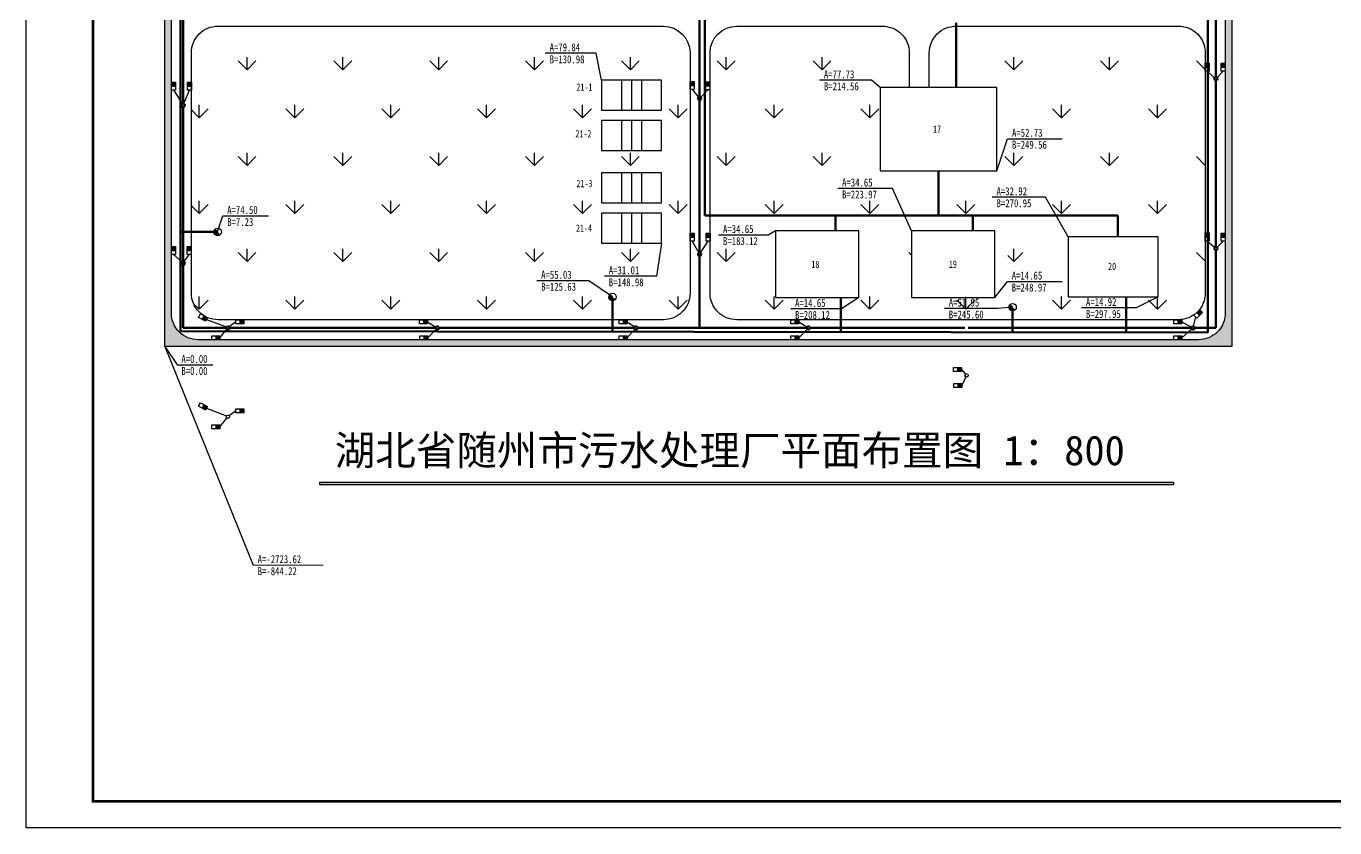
# Model space of a CAD drawing. Header units: millimetres. Extents: x 210832 to 1443773, y 126806 to 1026245.
# Drawn here: x 210831.8 to 211322.3, y 126805.7 to 127106.3 of the extents above; entities that cross this region are included whole.
import ezdxf
from ezdxf.enums import TextEntityAlignment as Align
from ezdxf.lldxf.tags import DXFTag

# ---------------------------------------------------------------- set-up
doc = ezdxf.new("R2010")
doc.units = ezdxf.units.MM
doc.header["$LTSCALE"] = 500
for name, color, linetype, lineweight in [('厂区污水管', 141, 'CW_LINE', 60), ('厂区给水管', 60, 'G_LINE', 60), ('构筑物', 7, 'Continuous', 30), ('雨水管', 20, 'Y_LINE', 60)]:
    doc.layers.add(name, color=color, linetype=linetype, lineweight=lineweight)
for name, color, linetype in [('标注', 3, 'Continuous'), ('消火栓', 7, 'Continuous'), ('草地', 7, 'Continuous'), ('道路', 200, 'Continuous')]:
    doc.layers.add(name, color=color, linetype=linetype)
doc.styles.add('Dim_ZB', font='txt', dxfattribs={"width": 0.8})
doc.styles.get("Standard").update_dxf_attribs({"font": 'arial.ttf'})
tags = doc.linetypes.add('CW_LINE', pattern='A,12.7,-5.08,["CW",Standard,S=2.54,R=0,X=-2.54,Y=-1.27],-6.35', length=24.13).pattern_tags.tags
tags[6] = DXFTag(74, 10)
tags = doc.linetypes.add('G_LINE', pattern='A,12.7,-5.08,["G",Standard,S=2.54,R=0,X=-2.54,Y=-1.27],-6.35', length=24.13).pattern_tags.tags
tags[6] = DXFTag(74, 10)
tags = doc.linetypes.add('Y_LINE', pattern='A,12.7,-5.08,["Y",Standard,S=2.54,R=0,X=-2.54,Y=-1.27],-6.35', length=24.13).pattern_tags.tags
tags[6] = DXFTag(74, 10)
doc.dimstyles.new('ISO-25', dxfattribs={"dimtxt": 2.5, "dimasz": 2.5, "dimexe": 1.25, "dimexo": 0.625, "dimtad": 1, "dimtxsty": 'Standard', "dimcen": 2.5, "dimadec": 0, "dimazin": 0, "dimtfac": 1, "dimtmove": 0, "dimatfit": 3, "dimfxl": 1, "dimarcsym": 0})
pattern_1 = [(90, (210555.364, 126694.783), (-17.9605, 17.9605), [4.7625, -31.1585]), (45, (210555.364, 126694.783), (-17.9605, 17.9605), [4.7625, -20.6375]), (135, (210555.364, 126694.783), (-17.9605, -17.9605), [4.7625, -20.6375])]

# ---------------------------------------------------------------- blocks, each defined once
blk = doc.blocks.new('*U4')
at = {"ltscale": 0.002}
blk.add_line((0, 0), (13.45, 0), dxfattribs=at)
at = {"ltscale": 0.002, "style": 'Dim_ZB', "width": 0.8}
blk.add_text(' A=0.00 ', height=3, dxfattribs=at).set_placement((0, 0.75))
blk.add_text(' B=0.00 ', height=3, dxfattribs=at).set_placement((0, -0.75), align=Align.TOP_LEFT)
blk = doc.blocks.new('*U24')
at = {"ltscale": 0.002}
blk.add_line((0, 0), (-19.53, 0), dxfattribs=at)
at = {"ltscale": 0.002, "style": 'Dim_ZB', "width": 0.8}
blk.add_text(' A=77.73 ', height=3, dxfattribs=at).set_placement((-19.53, 0.75))
blk.add_text(' B=214.56 ', height=3, dxfattribs=at).set_placement((-19.53, -0.75), align=Align.TOP_LEFT)
blk = doc.blocks.new('*U25')
at = {"ltscale": 0.002}
blk.add_line((0, 0), (20.48, 0), dxfattribs=at)
at = {"ltscale": 0.002, "style": 'Dim_ZB', "width": 0.8}
blk.add_text(' A=52.73 ', height=3, dxfattribs=at).set_placement((0, 0.75))
blk.add_text(' B=249.56 ', height=3, dxfattribs=at).set_placement((0, -0.75), align=Align.TOP_LEFT)
blk = doc.blocks.new('*U26')
at = {"ltscale": 0.002}
blk.add_line((0, 0), (-18.59, 0), dxfattribs=at)
at = {"ltscale": 0.002, "style": 'Dim_ZB', "width": 0.8}
blk.add_text(' A=34.65 ', height=3, dxfattribs=at).set_placement((-18.59, 0.75))
blk.add_text(' B=183.12 ', height=3, dxfattribs=at).set_placement((-18.59, -0.75), align=Align.TOP_LEFT)
blk = doc.blocks.new('*U27')
at = {"ltscale": 0.002}
blk.add_line((0, 0), (-19.06, 0), dxfattribs=at)
at = {"ltscale": 0.002, "style": 'Dim_ZB', "width": 0.8}
blk.add_text(' A=14.65 ', height=3, dxfattribs=at).set_placement((-19.06, 0.75))
blk.add_text(' B=208.12 ', height=3, dxfattribs=at).set_placement((-19.06, -0.75), align=Align.TOP_LEFT)
blk = doc.blocks.new('*U28')
at = {"ltscale": 0.002}
blk.add_line((0, 0), (-20.01, 0), dxfattribs=at)
at = {"ltscale": 0.002, "style": 'Dim_ZB', "width": 0.8}
blk.add_text(' A=32.92 ', height=3, dxfattribs=at).set_placement((-20.01, 0.75))
blk.add_text(' B=270.95 ', height=3, dxfattribs=at).set_placement((-20.01, -0.75), align=Align.TOP_LEFT)
blk = doc.blocks.new('*U29')
at = {"ltscale": 0.002}
blk.add_line((0, 0), (-20.48, 0), dxfattribs=at)
at = {"ltscale": 0.002, "style": 'Dim_ZB', "width": 0.8}
blk.add_text(' A=14.92 ', height=3, dxfattribs=at).set_placement((-20.48, 0.75))
blk.add_text(' B=297.95 ', height=3, dxfattribs=at).set_placement((-20.48, -0.75), align=Align.TOP_LEFT)
blk = doc.blocks.new('*U30')
at = {"ltscale": 0.002}
blk.add_line((0, 0), (-19.06, 0), dxfattribs=at)
at = {"ltscale": 0.002, "style": 'Dim_ZB', "width": 0.8}
blk.add_text(' A=79.84 ', height=3, dxfattribs=at).set_placement((-19.06, 0.75))
blk.add_text(' B=130.98 ', height=3, dxfattribs=at).set_placement((-19.06, -0.75), align=Align.TOP_LEFT)
blk = doc.blocks.new('*U31')
at = {"ltscale": 0.002}
blk.add_line((0, 0), (-19.53, 0), dxfattribs=at)
at = {"ltscale": 0.002, "style": 'Dim_ZB', "width": 0.8}
blk.add_text(' A=31.01 ', height=3, dxfattribs=at).set_placement((-19.53, 0.75))
blk.add_text(' B=148.98 ', height=3, dxfattribs=at).set_placement((-19.53, -0.75), align=Align.TOP_LEFT)
blk = doc.blocks.new('*U33')
at = {"ltscale": 0.002}
blk.add_line((0, 0), (-20.48, 0), dxfattribs=at)
at = {"ltscale": 0.002, "style": 'Dim_ZB', "width": 0.8}
blk.add_text(' A=34.65 ', height=3, dxfattribs=at).set_placement((-20.48, 0.75))
blk.add_text(' B=223.97 ', height=3, dxfattribs=at).set_placement((-20.48, -0.75), align=Align.TOP_LEFT)
blk = doc.blocks.new('*U34')
at = {"ltscale": 0.002}
blk.add_line((0, 0), (20.48, 0), dxfattribs=at)
at = {"ltscale": 0.002, "style": 'Dim_ZB', "width": 0.8}
blk.add_text(' A=14.65 ', height=3, dxfattribs=at).set_placement((0, 0.75))
blk.add_text(' B=248.97 ', height=3, dxfattribs=at).set_placement((0, -0.75), align=Align.TOP_LEFT)
blk = doc.blocks.new('*U44')
at = {"ltscale": 0.002}
blk.add_line((0, 0), (17.18, 0), dxfattribs=at)
at = {"ltscale": 0.002, "style": 'Dim_ZB', "width": 0.8}
blk.add_text(' A=74.50 ', height=3, dxfattribs=at).set_placement((0, 0.75))
blk.add_text(' B=7.23 ', height=3, dxfattribs=at).set_placement((0, -0.75), align=Align.TOP_LEFT)
blk = doc.blocks.new('*U45')
at = {"ltscale": 0.002}
blk.add_line((0, 0), (-19.53, 0), dxfattribs=at)
at = {"ltscale": 0.002, "style": 'Dim_ZB', "width": 0.8}
blk.add_text(' A=55.03 ', height=3, dxfattribs=at).set_placement((-19.53, 0.75))
blk.add_text(' B=125.63 ', height=3, dxfattribs=at).set_placement((-19.53, -0.75), align=Align.TOP_LEFT)
blk = doc.blocks.new('*U46')
at = {"ltscale": 0.002}
blk.add_line((0, 0), (-20.01, 0), dxfattribs=at)
at = {"ltscale": 0.002, "style": 'Dim_ZB', "width": 0.8}
blk.add_text(' A=51.95 ', height=3, dxfattribs=at).set_placement((-20.01, 0.75))
blk.add_text(' B=245.60 ', height=3, dxfattribs=at).set_placement((-20.01, -0.75), align=Align.TOP_LEFT)
blk = doc.blocks.new('*U112')
at = {"lineweight": 15, "ltscale": 0.002}
blk.add_line((0, 0), (26.17, 0), dxfattribs=at)
at = {"lineweight": 15, "ltscale": 0.002, "style": 'Dim_ZB', "width": 0.8}
blk.add_text(' A=-2723.62 ', height=3, dxfattribs=at).set_placement((0, 0.75))
blk.add_text(' B=-844.22 ', height=3, dxfattribs=at).set_placement((0, -0.75), align=Align.TOP_LEFT)

msp = doc.modelspace()

# ---------------------------------------------------------------- hatches: boundary and pattern name
h = msp.add_hatch(color=256)
h.dxf.hatch_style = 1
h.paths.add_polyline_path([(211275.23, 127092.41), (211273.73, 127092.41), (211273.73, 127090.91), (211275.23, 127090.91)])
h = msp.add_hatch(color=256)
h.dxf.hatch_style = 1
h.paths.add_polyline_path([(211281.22, 127090.91), (211281.22, 127092.41), (211279.72, 127092.41), (211279.72, 127090.91)])
h = msp.add_hatch(color=256)
h.dxf.hatch_style = 1
h.paths.add_polyline_path([(210887.73, 127085.27), (210886.23, 127085.27), (210886.23, 127083.77), (210887.73, 127083.77)])
h = msp.add_hatch(color=256)
h.dxf.hatch_style = 1
h.paths.add_polyline_path([(210893.74, 127083.76), (210893.74, 127085.26), (210892.24, 127085.26), (210892.24, 127083.76)])
h = msp.add_hatch(color=256)
h.dxf.hatch_style = 1
h.paths.add_polyline_path([(211082.16, 127085.49), (211080.66, 127085.49), (211080.66, 127083.99), (211082.16, 127083.99)])
h = msp.add_hatch(color=256)
h.dxf.hatch_style = 1
h.paths.add_polyline_path([(211088.12, 127085.46), (211086.62, 127085.46), (211086.62, 127083.96), (211088.12, 127083.96)])
h = msp.add_hatch(color=256)
h.dxf.hatch_style = 1
h.paths.add_polyline_path([(211082.16, 127028.67), (211080.66, 127028.67), (211080.66, 127027.17), (211082.16, 127027.17)])
h = msp.add_hatch(color=256)
h.dxf.hatch_style = 1
h.paths.add_polyline_path([(211088.15, 127028.65), (211086.65, 127028.65), (211086.65, 127027.15), (211088.15, 127027.15)])
h = msp.add_hatch(color=256)
h.dxf.hatch_style = 1
h.paths.add_polyline_path([(211275.23, 127028.74), (211273.73, 127028.74), (211273.73, 127027.24), (211275.23, 127027.24)])
h = msp.add_hatch(color=256)
h.dxf.hatch_style = 1
h.paths.add_polyline_path([(211281.26, 127027.2), (211281.26, 127028.7), (211279.76, 127028.7), (211279.76, 127027.2)])
h = msp.add_hatch(color=256)
h.dxf.hatch_style = 1
h.paths.add_polyline_path([(210887.73, 127022.16), (210887.73, 127023.66), (210886.23, 127023.66), (210886.23, 127022.16)])
h = msp.add_hatch(color=256)
h.dxf.hatch_style = 1
h.paths.add_polyline_path([(210893.72, 127022.15), (210893.72, 127023.65), (210892.22, 127023.65), (210892.22, 127022.15)])
h = msp.add_hatch(color=256)
h.dxf.hatch_style = 1
h.paths.add_polyline_path([(211271.65, 126997.85), (211272.72, 126998.9), (211271.67, 126999.97), (211270.6, 126998.92)])
h = msp.add_hatch(color=256)
h.dxf.hatch_style = 1
h.paths.add_polyline_path([(210897.73, 126996.38), (210899.04, 126995.67), (210899.76, 126996.99), (210898.44, 126997.7)])
h = msp.add_hatch(color=256)
h.dxf.hatch_style = 1
h.paths.add_polyline_path([(210911.9, 126994.69), (210913.4, 126994.69), (210913.4, 126996.19), (210911.9, 126996.19)])
h = msp.add_hatch(color=256)
h.dxf.hatch_style = 1
h.paths.add_polyline_path([(210980.77, 126994.69), (210982.27, 126994.69), (210982.27, 126996.19), (210980.77, 126996.19)])
h = msp.add_hatch(color=256)
h.dxf.hatch_style = 1
h.paths.add_polyline_path([(211055.57, 126994.69), (211057.07, 126994.69), (211057.07, 126996.19), (211055.57, 126996.19)])
h = msp.add_hatch(color=256)
h.dxf.hatch_style = 1
h.paths.add_polyline_path([(211119.94, 126994.69), (211121.44, 126994.69), (211121.44, 126996.19), (211119.94, 126996.19)])
h = msp.add_hatch(color=256)
h.dxf.hatch_style = 1
h.paths.add_polyline_path([(211263.46, 126994.69), (211264.96, 126994.69), (211264.96, 126996.19), (211263.46, 126996.19)])
h = msp.add_hatch(color=256)
h.dxf.hatch_style = 1
h.paths.add_polyline_path([(210902.88, 126988.7), (210904.38, 126988.7), (210904.38, 126990.2), (210902.88, 126990.2)])
h = msp.add_hatch(color=256)
h.dxf.hatch_style = 1
h.paths.add_polyline_path([(210980.83, 126988.7), (210982.33, 126988.7), (210982.33, 126990.2), (210980.83, 126990.2)])
h = msp.add_hatch(color=256)
h.dxf.hatch_style = 1
h.paths.add_polyline_path([(211055.63, 126988.7), (211057.13, 126988.7), (211057.13, 126990.2), (211055.63, 126990.2)])
h = msp.add_hatch(color=256)
h.dxf.hatch_style = 1
h.paths.add_polyline_path([(211119.99, 126988.7), (211121.49, 126988.7), (211121.49, 126990.2), (211119.99, 126990.2)])
h = msp.add_hatch(color=256)
h.dxf.hatch_style = 1
h.paths.add_polyline_path([(211263.52, 126988.7), (211265.02, 126988.7), (211265.02, 126990.2), (211263.52, 126990.2)])
h = msp.add_hatch(color=256)
h.dxf.hatch_style = 1
h.paths.add_polyline_path([(211180.95, 126976.85), (211182.45, 126976.85), (211182.45, 126978.35), (211180.95, 126978.35)])
h = msp.add_hatch(color=256)
h.dxf.hatch_style = 1
h.paths.add_polyline_path([(211181, 126970.86), (211182.5, 126970.86), (211182.5, 126972.36), (211181, 126972.36)])
h = msp.add_hatch(color=256)
h.dxf.hatch_style = 1
h.paths.add_polyline_path([(210897.73, 126963.05), (210899.04, 126962.34), (210899.76, 126963.65), (210898.44, 126964.37)])
h = msp.add_hatch(color=256)
h.dxf.hatch_style = 1
h.paths.add_polyline_path([(210911.9, 126961.35), (210913.4, 126961.35), (210913.4, 126962.85), (210911.9, 126962.85)])
h = msp.add_hatch(color=256)
h.dxf.hatch_style = 1
h.paths.add_polyline_path([(210902.88, 126955.36), (210904.38, 126955.36), (210904.38, 126956.86), (210902.88, 126956.86)])
h = msp.add_hatch(color=7)
h.dxf.hatch_style = 1
h.paths.add_polyline_path([(211261.87, 126934.36), (211261.87, 126935.36), (210941.87, 126935.36), (210941.87, 126934.36)])
at = {"layer": '构筑物'}
h = msp.add_hatch(dxfattribs=at)
h.set_pattern_fill('GRASS', color=256)
h.set_pattern_definition(pattern_1)
h.paths.add_polyline_path([(211222.42, 127027.33), (211240.97, 127027.33), (211240.97, 127035.26), (211179.07, 127035.26), (211179.07, 127029.49), (211199.74, 127029.49), (211199.74, 127004.81), (211163.69, 127004.81), (211163.69, 127029.49), (211179.07, 127029.49), (211179.07, 127035.26), (211124.26, 127035.26), (211124.26, 127029.5), (211143.88, 127029.5), (211143.88, 127004.5), (211137.2, 127004.5), (211137.19, 126996.19), (211179.45, 126996.19), (211179.45, 126996.19), (211182.45, 126996.19), (211201.52, 126996.19), (211201.53, 126999.52, -0.414214), (211200.12, 127000.93, -1), (211202.93, 127000.93, -0.414214), (211201.53, 126999.52), (211201.52, 126996.19), (211244.07, 126996.19), (211244.08, 127004.83), (211222.42, 127004.83)])
h.paths.add_polyline_path([(211112.63, 127029.5), (211124.26, 127029.5), (211124.26, 127035.26), (211088.16, 127035.26), (211088.16, 127006.19, 0.414214), (211098.16, 126996.19), (211118.44, 126996.19), (211118.44, 126996.19), (211121.44, 126996.19), (211137.19, 126996.19), (211137.2, 127004.5), (211112.63, 127004.5)])
at = {"layer": '消火栓'}
h = msp.add_hatch(color=0, dxfattribs=at)
h.dxf.hatch_style = 1
h.paths.add_polyline_path([(210902.5, 127030.05, 0.181345), (210902.16, 127029.12, 0.692986), (210904.62, 127028.2)])
h = msp.add_hatch(color=0, dxfattribs=at)
h.dxf.hatch_style = 1
h.paths.add_polyline_path([(211050.52, 127005.71, 0.181345), (211050.17, 127004.78, 0.692986), (211052.64, 127003.86)])
h = msp.add_hatch(color=0, dxfattribs=at)
h.dxf.hatch_style = 1
h.paths.add_polyline_path([(211200.47, 127001.85, 0.181345), (211200.12, 127000.93, 0.692986), (211202.59, 127000)])
at = {"layer": '草地'}
h = msp.add_hatch(dxfattribs=at)
h.set_pattern_fill('GRASS', color=256, scale=0.075)
h.set_pattern_definition([(90, (210624.0874, 126719.6288), (-1.3470384, 1.3470384), [0.3571875, -2.3368893]), (45, (210624.0874, 126719.6288), (-1.3470384, 1.3470384), [0.3571875, -1.5478125]), (135, (210624.0874, 126719.6288), (-1.3470384, -1.3470384), [0.3571875, -1.5478125])])
h.paths.add_polyline_path([(210883.73, 126986.19), (211283.73, 126986.19), (211283.73, 127336.19), (210883.73, 127336.19)])
h.paths.add_polyline_path([(210886.23, 127323.69), (210886.23, 126998.69, 0.414214), (210896.23, 126988.69), (211271.23, 126988.69, 0.414214), (211281.23, 126998.69), (211281.23, 127323.69, 0.414214), (211271.23, 127333.69), (210896.23, 127333.69, 0.414214)], flags=16)
h = msp.add_hatch(dxfattribs=at)
h.set_pattern_fill('GRASS', color=256)
h.set_pattern_definition(pattern_1)
edge = h.paths.add_edge_path()
edge.add_arc((211104.61, 127241.29), 10, 0, 90)
edge.add_line((211104.61, 127251.29), (211038.84, 127251.29))
edge.add_line((211038.84, 127251.29), (211038.84, 127219.22))
edge.add_line((211038.84, 127219.22), (211083.58, 127219.22))
edge.add_line((211083.58, 127219.22), (211083.58, 127200.33))
edge.add_line((211083.58, 127200.33), (211099.83, 127200.33))
edge.add_line((211099.83, 127200.33), (211101.7, 127200.33))
edge.add_line((211101.7, 127200.33), (211101.7, 127197.11))
edge.add_line((211101.7, 127197.11), (211110.96, 127197.11))
edge.add_line((211110.96, 127197.11), (211110.96, 127181.46))
edge.add_line((211110.96, 127181.46), (211114.61, 127181.47))
edge.add_line((211114.61, 127181.47), (211114.61, 127241.29))
edge = h.paths.add_edge_path()
edge.add_line((211038.84, 127251.29), (210999.61, 127251.29))
edge.add_arc((210999.61, 127241.29), 10, 90, 114.7473)
edge.add_line((210995.42, 127250.37), (210995.42, 127208.95))
edge.add_line((210995.42, 127208.95), (211004.28, 127208.96))
edge.add_arc((211012.79, 127199.8), 12.5, 41.7295, 132.8723, ccw=False)
edge.add_line((211022.11, 127208.12), (211038.84, 127208.12))
edge.add_line((211038.84, 127208.12), (211038.84, 127251.29))
edge = h.paths.add_edge_path(flags=17)
edge.add_line((211083.58, 127219.22), (211038.84, 127219.22))
edge.add_line((211038.84, 127219.22), (211038.84, 127208.12))
edge.add_line((211038.84, 127208.12), (211038.84, 127181.58))
edge.add_line((211038.84, 127181.58), (211048.91, 127181.58))
edge.add_arc((211050.1, 127181.58), 1.19, 0, 179.9864, ccw=False)
edge.add_line((211051.29, 127181.58), (211067.33, 127181.58))
edge.add_line((211067.33, 127181.58), (211067.33, 127200.33))
edge.add_line((211067.33, 127200.33), (211083.58, 127200.33))
edge.add_line((211083.58, 127200.33), (211083.58, 127219.22))
edge = h.paths.add_edge_path()
edge.add_line((211055.09, 127181.58), (211051.29, 127181.58))
edge.add_arc((211050.1, 127181.58), 1.19, 179.9864, 360, ccw=False)
edge.add_line((211048.91, 127181.58), (211038.84, 127181.58))
edge.add_line((211038.84, 127181.58), (211038.84, 127155.61))
edge.add_line((211038.84, 127155.61), (211021.41, 127155.61))
edge.add_arc((211012.79, 127164.65), 12.5, 180, 313.6405, ccw=False)
edge.add_line((211000.29, 127164.65), (210989.61, 127164.65))
edge.add_line((210989.61, 127164.65), (210989.61, 127123.79))
edge.add_arc((210999.61, 127123.79), 10, 180, 270)
edge.add_line((210999.61, 127113.79), (211001.05, 127113.79))
edge.add_line((211001.05, 127113.79), (211001.05, 127113.79))
edge.add_line((211001.05, 127113.79), (211002.67, 127113.79))
edge.add_line((211002.67, 127113.79), (211002.92, 127140.09))
edge.add_arc((211002.92, 127141.5), 1.41, 180, 270, ccw=False)
edge.add_arc((211002.92, 127141.5), 1.41, 0, 180, ccw=False)
edge.add_arc((211002.92, 127141.5), 1.41, -90, 0, ccw=False)
edge.add_line((211002.92, 127140.09), (211002.67, 127113.79))
edge.add_line((211002.67, 127113.79), (211004.05, 127113.79))
edge.add_line((211004.05, 127113.79), (211057.77, 127113.79))
edge.add_line((211057.77, 127113.79), (211057.77, 127113.79))
edge.add_line((211057.77, 127113.79), (211060.77, 127113.79))
edge.add_line((211060.77, 127113.79), (211104.61, 127113.79))
edge.add_arc((211104.61, 127123.79), 10, 270, 360)
edge.add_line((211114.61, 127123.79), (211114.61, 127131.32))
edge.add_line((211114.61, 127131.32), (211062.64, 127131.32))
edge.add_line((211062.64, 127131.32), (211062.64, 127142.88))
edge.add_line((211062.64, 127142.88), (211055.08, 127142.88))
edge.add_line((211055.08, 127142.88), (211055.09, 127181.58))
h.paths.add_polyline_path([(211114.61, 127181.47), (211110.96, 127181.46), (211110.96, 127165.8), (211101.7, 127165.8), (211101.7, 127162.83), (211099.83, 127162.83), (211067.33, 127162.83), (211067.33, 127181.58), (211062.65, 127181.58), (211062.64, 127142.88), (211088.64, 127142.88), (211088.64, 127149.07), (211097.89, 127149.07), (211097.89, 127136.7), (211088.64, 127136.7), (211088.64, 127142.88), (211062.64, 127142.88), (211062.64, 127131.32), (211114.61, 127131.32)], flags=17)
h.paths.add_polyline_path([(211101.65, 127147.32), (211108.31, 127147.32), (211108.31, 127137.56), (211101.65, 127137.56)], flags=16)
edge = h.paths.add_edge_path()
edge.add_line((211172.32, 127235.02), (211183.36, 127235.23))
edge.add_line((211183.36, 127235.23), (211183.36, 127251.29))
edge.add_line((211183.36, 127251.29), (211132.11, 127251.29))
edge.add_arc((211132.11, 127241.29), 10, 90, 180)
edge.add_line((211122.11, 127241.29), (211122.11, 127181.51))
edge.add_line((211122.11, 127181.51), (211123.72, 127181.52))
edge.add_arc((211124.9, 127181.58), 1.19, 0, 183.0386, ccw=False)
edge.add_line((211126.09, 127181.58), (211128.14, 127181.58))
edge.add_line((211128.14, 127181.58), (211128.14, 127226.29))
edge.add_line((211128.14, 127226.29), (211148.43, 127226.29))
edge.add_arc((211139.84, 127286.87), 61.19, 278.064, 302.0608)
edge = h.paths.add_edge_path()
edge.add_arc((211263.73, 127241.29), 10, 0, 90)
edge.add_line((211263.73, 127251.29), (211226.73, 127251.29))
edge.add_line((211226.73, 127251.29), (211226.73, 127202.97))
edge.add_line((211226.73, 127202.97), (211255.16, 127202.97))
edge.add_line((211255.16, 127202.97), (211255.16, 127182))
edge.add_line((211255.16, 127182), (211261.21, 127182))
edge.add_line((211261.21, 127182), (211261.21, 127181.5))
edge.add_line((211261.21, 127181.5), (211273.73, 127181.5))
edge.add_line((211273.73, 127181.5), (211273.73, 127216.09))
edge.add_line((211273.73, 127216.09), (211266.02, 127216.09))
edge.add_arc((211264.61, 127216.09), 1.41, -180, 0, ccw=False)
edge.add_arc((211264.61, 127216.09), 1.41, 0, 180, ccw=False)
edge.add_line((211266.02, 127216.09), (211273.73, 127216.09))
edge.add_line((211273.73, 127216.09), (211273.73, 127241.29))
edge = h.paths.add_edge_path()
edge.add_line((211265.11, 127181.5), (211261.21, 127181.5))
edge.add_line((211261.21, 127181.5), (211261.21, 127181))
edge.add_line((211261.21, 127181), (211249.11, 127181))
edge.add_line((211249.11, 127181), (211249.11, 127181.58))
edge.add_line((211249.11, 127181.58), (211240.48, 127181.58))
edge.add_line((211240.48, 127181.58), (211240.48, 127174.08))
edge.add_line((211240.48, 127174.08), (211236.73, 127174.08))
edge.add_line((211236.73, 127174.08), (211216.73, 127174.08))
edge.add_line((211216.73, 127174.08), (211216.73, 127180.26))
edge.add_line((211216.73, 127180.26), (211213.32, 127180.26))
edge.add_line((211213.32, 127180.26), (211213.32, 127156.32))
edge.add_line((211213.32, 127156.32), (211222.89, 127156.32))
edge.add_line((211222.89, 127156.32), (211222.89, 127160.08))
edge.add_line((211222.89, 127160.08), (211239.19, 127160.08))
edge.add_line((211239.19, 127160.08), (211239.19, 127152.55))
edge.add_line((211239.19, 127152.55), (211222.89, 127152.55))
edge.add_line((211222.89, 127152.55), (211222.89, 127156.32))
edge.add_line((211222.89, 127156.32), (211213.32, 127156.32))
edge.add_line((211213.32, 127156.32), (211213.32, 127180.26))
edge.add_line((211213.32, 127180.26), (211206.73, 127180.26))
edge.add_line((211206.73, 127180.26), (211206.73, 127181.58))
edge.add_line((211206.73, 127181.58), (211206.12, 127181.58))
edge.add_line((211206.12, 127181.58), (211206.12, 127146.02))
edge.add_line((211206.12, 127146.02), (211191.35, 127146.02))
edge.add_line((211191.35, 127146.02), (211191.35, 127139.63))
edge.add_line((211191.35, 127139.63), (211182, 127139.63))
edge.add_arc((211151.38, 127191.58), 60.3, 267.8262, 300.5121, ccw=False)
edge.add_line((211149.09, 127131.32), (211122.11, 127131.32))
edge.add_line((211122.11, 127131.32), (211122.11, 127123.79))
edge.add_arc((211132.11, 127123.79), 10, 180, 270)
edge.add_line((211132.11, 127113.79), (211133.26, 127113.79))
edge.add_line((211133.26, 127113.79), (211133.26, 127113.79))
edge.add_line((211133.26, 127113.79), (211136.26, 127113.79))
edge.add_line((211136.26, 127113.79), (211151.08, 127113.79))
edge.add_line((211151.08, 127113.79), (211151.08, 127116.65))
edge.add_arc((211151.08, 127118.05), 1.41, 180, 270, ccw=False)
edge.add_arc((211151.08, 127118.05), 1.41, 0, 180, ccw=False)
edge.add_arc((211151.08, 127118.05), 1.41, -90, 0, ccw=False)
edge.add_line((211151.08, 127116.65), (211151.08, 127113.79))
edge.add_line((211151.08, 127113.79), (211201.84, 127113.79))
edge.add_line((211201.84, 127113.79), (211201.84, 127113.79))
edge.add_line((211201.84, 127113.79), (211204.84, 127113.79))
edge.add_line((211204.84, 127113.79), (211263.73, 127113.79))
edge.add_arc((211263.73, 127123.79), 10, 270, 277.949)
edge.add_line((211265.11, 127113.88), (211265.11, 127181.5))
h.paths.add_polyline_path([(211226.73, 127251.29), (211206.12, 127251.29), (211206.12, 127181.58), (211206.73, 127181.58), (211206.73, 127182.95), (211216.73, 127182.95), (211216.73, 127189.08), (211226.73, 127189.08)])
h.paths.add_polyline_path([(211206.12, 127230.52), (211183.36, 127230.52), (211183.36, 127219.37), (211191.35, 127219.37), (211191.35, 127181.58), (211206.12, 127181.58)])
h.paths.add_polyline_path([(211206.12, 127251.29), (211183.36, 127251.29), (211183.36, 127230.52), (211206.12, 127230.52)])
edge = h.paths.add_edge_path()
edge.add_arc((211263.73, 127316.19), 10, 0, 90)
edge.add_line((211263.73, 127326.19), (211132.11, 127326.19))
edge.add_arc((211132.11, 127316.19), 10, 90, 180)
edge.add_line((211122.11, 127316.19), (211122.11, 127275.54))
edge.add_line((211122.11, 127275.54), (211183.36, 127275.54))
edge.add_line((211183.36, 127275.54), (211183.36, 127258.79))
edge.add_line((211183.36, 127258.79), (211263.73, 127258.79))
edge.add_arc((211263.73, 127268.79), 10, 270, 360)
edge.add_line((211273.73, 127268.79), (211273.73, 127316.19))
edge = h.paths.add_edge_path(flags=16)
edge.add_arc((211153.09, 127316.41), 1.41, 0, 360)
h.paths.add_polyline_path([(211211.22, 127303.07), (211235.64, 127303.07), (211235.64, 127290.26), (211211.22, 127290.26)], flags=16)
edge = h.paths.add_edge_path(flags=17)
edge.add_line((211183.36, 127275.54), (211122.11, 127275.54))
edge.add_line((211122.11, 127275.54), (211122.11, 127268.79))
edge.add_arc((211132.11, 127268.79), 10, 180, 270)
edge.add_line((211132.11, 127258.79), (211157.31, 127258.79))
edge.add_line((211157.31, 127258.79), (211157.31, 127258.79))
edge.add_line((211157.31, 127258.79), (211160.31, 127258.79))
edge.add_line((211160.31, 127258.79), (211183.36, 127258.79))
edge.add_line((211183.36, 127258.79), (211183.36, 127275.54))
edge = h.paths.add_edge_path(flags=17)
edge.add_arc((211104.61, 127316.19), 10, 0, 90)
edge.add_line((211104.61, 127326.19), (210903.73, 127326.19))
edge.add_arc((210903.73, 127316.19), 10, 90, 143.1256)
edge.add_line((210895.73, 127322.19), (210895.27, 127321.52))
edge.add_arc((210903.73, 127316.19), 10, 147.7619, 180)
edge.add_line((210893.73, 127316.19), (210893.73, 127312.3))
edge.add_line((210893.73, 127312.3), (210914.34, 127312.3))
edge.add_arc((210915.75, 127312.3), 1.41, 0, 180, ccw=False)
edge.add_arc((210915.75, 127312.3), 1.41, -180, 0, ccw=False)
edge.add_line((210914.34, 127312.3), (210893.73, 127312.3))
edge.add_line((210893.73, 127312.3), (210893.73, 127296.19))
edge.add_line((210893.73, 127296.19), (210997.2, 127296.19))
edge.add_arc((211000.95, 127296.19), 3.75, 0, 180, ccw=False)
edge.add_arc((211000.95, 127296.19), 3.75, 331.2923, 360, ccw=False)
edge.add_line((211004.24, 127294.39), (211029.55, 127294.5))
edge.add_arc((211038.84, 127294.5), 9.29, 0, 180, ccw=False)
edge.add_arc((211038.84, 127294.5), 9.29, 318.7542, 360, ccw=False)
edge.add_line((211045.83, 127288.37), (211045.71, 127275.54))
edge.add_line((211045.71, 127275.54), (211114.61, 127275.54))
edge.add_line((211114.61, 127275.54), (211114.61, 127316.19))
edge = h.paths.add_edge_path()
edge.add_arc((211104.61, 127316.19), 10, 0, 90)
edge.add_line((211104.61, 127326.19), (210903.73, 127326.19))
edge.add_arc((210903.73, 127316.19), 10, 90, 180)
edge.add_line((210893.73, 127316.19), (210893.73, 127296.19))
edge.add_line((210893.73, 127296.19), (210997.2, 127296.19))
edge.add_arc((211000.95, 127296.19), 3.75, 0, 180, ccw=False)
edge.add_arc((211000.95, 127296.19), 3.75, 331.2923, 360, ccw=False)
edge.add_line((211004.24, 127294.39), (211029.55, 127294.5))
edge.add_arc((211038.84, 127294.5), 9.29, 0, 180, ccw=False)
edge.add_arc((211038.84, 127294.5), 9.29, -180, 0, ccw=False)
edge.add_line((211029.55, 127294.5), (211004.24, 127294.39))
edge.add_arc((211000.95, 127296.19), 3.75, 180, 331.2923, ccw=False)
edge.add_line((210997.2, 127296.19), (210893.73, 127296.19))
edge.add_line((210893.73, 127296.19), (210893.73, 127271.73))
edge.add_line((210893.73, 127271.73), (210893.74, 127271.73))
edge.add_line((210893.74, 127271.73), (210893.74, 127268.61))
edge.add_arc((210903.73, 127268.88), 10, 181.5165, 269.9246)
edge.add_line((210903.72, 127258.88), (210938.83, 127258.83))
edge.add_line((210938.83, 127258.83), (210941.95, 127258.83))
edge.add_line((210941.95, 127258.83), (210941.95, 127258.83))
edge.add_line((210941.95, 127258.83), (210972.11, 127258.79))
edge.add_line((210972.11, 127258.79), (211104.61, 127258.79))
edge.add_arc((211104.61, 127268.79), 10, 270, 360)
edge.add_line((211114.61, 127268.79), (211114.61, 127316.19))
edge = h.paths.add_edge_path(flags=16)
edge.add_arc((211059.52, 127269.52), 1.41, 0, 360)
edge = h.paths.add_edge_path(flags=17)
edge.add_line((211114.61, 127268.79), (211114.61, 127275.54))
edge.add_line((211114.61, 127275.54), (211045.71, 127275.54))
edge.add_line((211045.71, 127275.54), (211045.83, 127288.37))
edge.add_arc((211038.84, 127294.5), 9.29, 270, 318.7542, ccw=False)
edge.add_line((211038.84, 127285.21), (211038.84, 127258.79))
edge.add_line((211038.84, 127258.79), (211059.52, 127258.79))
edge.add_line((211059.52, 127258.79), (211059.52, 127268.11))
edge.add_arc((211059.52, 127269.52), 1.41, 180, 270, ccw=False)
edge.add_arc((211059.52, 127269.52), 1.41, 0, 180, ccw=False)
edge.add_arc((211059.52, 127269.52), 1.41, -90, 0, ccw=False)
edge.add_line((211059.52, 127268.11), (211059.52, 127258.79))
edge.add_line((211059.52, 127258.79), (211104.61, 127258.79))
edge.add_arc((211104.61, 127268.79), 10, 270, 360)
edge = h.paths.add_edge_path(flags=16)
edge.add_arc((211038.84, 127294.5), 9.29, 246.273, 270, ccw=False)
edge.add_line((211035.1, 127285.99), (211035.1, 127272.39))
edge.add_line((211035.1, 127272.39), (210995.42, 127272.39))
edge.add_line((210995.42, 127272.39), (210995.42, 127258.79))
edge.add_line((210995.42, 127258.79), (211010.15, 127258.79))
edge.add_line((211010.15, 127258.79), (211010.15, 127258.79))
edge.add_line((211010.15, 127258.79), (211013.15, 127258.79))
edge.add_line((211013.15, 127258.79), (211038.84, 127258.79))
edge.add_line((211038.84, 127258.79), (211038.84, 127285.21))
edge = h.paths.add_edge_path()
edge.add_arc((211070.66, 127096.28), 10, 360, 449.999)
edge.add_line((211070.66, 127106.28), (210903.73, 127106.29))
edge.add_arc((210903.73, 127096.29), 10, 89.999, 180)
edge.add_line((210893.73, 127096.29), (210893.73, 127085.26))
edge.add_line((210893.73, 127085.26), (210893.74, 127085.26))
edge.add_line((210893.74, 127085.26), (210893.74, 127082.26))
edge.add_line((210893.74, 127082.26), (210893.74, 127029.12))
edge.add_line((210893.74, 127029.12), (210902.16, 127029.12))
edge.add_arc((210903.56, 127029.12), 1.41, 0, 180, ccw=False)
edge.add_arc((210903.56, 127029.12), 1.41, -180, 0, ccw=False)
edge.add_line((210902.16, 127029.12), (210893.73, 127029.12))
edge.add_line((210893.73, 127029.12), (210893.73, 127006.19))
edge.add_arc((210903.73, 127006.19), 10, 180, 238.044)
edge.add_line((210898.44, 126997.7), (210899.51, 126997.12))
edge.add_arc((210903.73, 127006.19), 10, 245.0065, 270)
edge.add_line((210903.73, 126996.19), (210907.77, 126996.19))
edge.add_line((210907.77, 126996.19), (210979.27, 126996.19))
edge.add_line((210979.27, 126996.19), (210979.27, 126996.19))
edge.add_line((210979.27, 126996.19), (210982.27, 126996.19))
edge.add_line((210982.27, 126996.19), (211051.57, 126996.19))
edge.add_line((211051.57, 126996.19), (211051.58, 127003.38))
edge.add_arc((211051.58, 127004.78), 1.41, 180, 270, ccw=False)
edge.add_arc((211051.58, 127004.78), 1.41, 0, 180, ccw=False)
edge.add_arc((211051.58, 127004.78), 1.41, -90, 0, ccw=False)
edge.add_line((211051.58, 127003.38), (211051.57, 126996.19))
edge.add_line((211051.57, 126996.19), (211054.07, 126996.19))
edge.add_line((211054.07, 126996.19), (211054.07, 126996.19))
edge.add_line((211054.07, 126996.19), (211057.07, 126996.19))
edge.add_line((211057.07, 126996.19), (211070.66, 126996.19))
edge.add_arc((211070.66, 127006.19), 10, 270, 360)
edge.add_line((211080.66, 127006.19), (211080.66, 127096.28))
edge = h.paths.add_edge_path()
edge.add_arc((211152.84, 127096.28), 10, 360, 450.0014)
edge.add_line((211152.84, 127106.28), (211098.16, 127106.28))
edge.add_arc((211098.16, 127096.28), 10, 90.0014, 180)
edge.add_line((211088.16, 127096.28), (211088.16, 127035.26))
edge.add_line((211088.16, 127035.26), (211240.97, 127035.26))
edge.add_line((211240.97, 127035.26), (211240.97, 127027.33))
edge.add_line((211240.97, 127027.33), (211256.17, 127027.33))
edge.add_line((211256.17, 127027.33), (211256.17, 127004.83))
edge.add_line((211256.17, 127004.83), (211244.08, 127004.83))
edge.add_line((211244.08, 127004.83), (211244.07, 126996.19))
edge.add_line((211244.07, 126996.19), (211261.96, 126996.19))
edge.add_line((211261.96, 126996.19), (211261.96, 126996.19))
edge.add_line((211261.96, 126996.19), (211263.94, 126996.19))
edge.add_arc((211263.73, 127006.19), 10, 271.1844, 360)
edge.add_line((211273.73, 127006.19), (211273.73, 127096.29))
edge.add_arc((211263.73, 127096.29), 10, 0, 90)
edge.add_line((211263.73, 127106.29), (211191.34, 127106.29))
edge.add_line((211191.34, 127106.29), (211191.34, 127083.34))
edge.add_line((211191.34, 127083.34), (211195.68, 127083.34))
edge.add_line((211195.68, 127083.34), (211195.68, 127052.09))
edge.add_line((211195.68, 127052.09), (211151.93, 127052.09))
edge.add_line((211151.93, 127052.09), (211151.93, 127083.34))
edge.add_line((211151.93, 127083.34), (211162.84, 127083.34))
edge.add_line((211162.84, 127083.34), (211162.84, 127096.28))
edge = h.paths.add_edge_path(flags=17)
edge.add_line((211163.69, 127029.49), (211179.07, 127029.49))
edge.add_line((211179.07, 127029.49), (211179.07, 127035.26))
edge.add_line((211179.07, 127035.26), (211088.16, 127035.26))
edge.add_line((211088.16, 127035.26), (211088.16, 127006.19))
edge.add_arc((211098.16, 127006.19), 10, 180, 270)
edge.add_line((211098.16, 126996.19), (211137.19, 126996.19))
edge.add_line((211137.19, 126996.19), (211137.2, 127004.5))
edge.add_line((211137.2, 127004.5), (211112.63, 127004.5))
edge.add_line((211112.63, 127004.5), (211112.63, 127029.5))
edge.add_line((211112.63, 127029.5), (211143.88, 127029.5))
edge.add_line((211143.88, 127029.5), (211143.88, 127004.5))
edge.add_line((211143.88, 127004.5), (211137.2, 127004.5))
edge.add_line((211137.2, 127004.5), (211137.19, 126996.19))
edge.add_line((211137.19, 126996.19), (211179.45, 126996.19))
edge.add_line((211179.45, 126996.19), (211179.45, 126996.19))
edge.add_line((211179.45, 126996.19), (211182.45, 126996.19))
edge.add_line((211182.45, 126996.19), (211201.52, 126996.19))
edge.add_line((211201.52, 126996.19), (211201.53, 126999.52))
edge.add_arc((211201.53, 127000.93), 1.41, 180, 270, ccw=False)
edge.add_arc((211201.53, 127000.93), 1.41, 0, 180, ccw=False)
edge.add_arc((211201.53, 127000.93), 1.41, -90, 0, ccw=False)
edge.add_line((211201.53, 126999.52), (211201.52, 126996.19))
edge.add_line((211201.52, 126996.19), (211244.07, 126996.19))
edge.add_line((211244.07, 126996.19), (211244.08, 127004.83))
edge.add_line((211244.08, 127004.83), (211222.42, 127004.83))
edge.add_line((211222.42, 127004.83), (211222.42, 127027.33))
edge.add_line((211222.42, 127027.33), (211240.97, 127027.33))
edge.add_line((211240.97, 127027.33), (211240.97, 127035.26))
edge.add_line((211240.97, 127035.26), (211179.07, 127035.26))
edge.add_line((211179.07, 127035.26), (211179.07, 127029.49))
edge.add_line((211179.07, 127029.49), (211199.74, 127029.49))
edge.add_line((211199.74, 127029.49), (211199.74, 127004.81))
edge.add_line((211199.74, 127004.81), (211163.69, 127004.81))
edge.add_line((211163.69, 127004.81), (211163.69, 127029.49))
edge = h.paths.add_edge_path(flags=16)
edge.add_line((211112.63, 127029.5), (211124.26, 127029.5))
edge.add_line((211124.26, 127029.5), (211124.26, 127035.26))
edge.add_line((211124.26, 127035.26), (211088.16, 127035.26))
edge.add_line((211088.16, 127035.26), (211088.16, 127006.19))
edge.add_arc((211098.16, 127006.19), 10, 180, 270)
edge.add_line((211098.16, 126996.19), (211118.44, 126996.19))
edge.add_line((211118.44, 126996.19), (211118.44, 126996.19))
edge.add_line((211118.44, 126996.19), (211121.44, 126996.19))
edge.add_line((211121.44, 126996.19), (211137.19, 126996.19))
edge.add_line((211137.19, 126996.19), (211137.2, 127004.5))
edge.add_line((211137.2, 127004.5), (211112.63, 127004.5))
edge.add_line((211112.63, 127004.5), (211112.63, 127029.5))
edge = h.paths.add_edge_path(flags=16)
edge.add_line((211222.42, 127027.33), (211240.97, 127027.33))
edge.add_line((211240.97, 127027.33), (211240.97, 127035.26))
edge.add_line((211240.97, 127035.26), (211179.07, 127035.26))
edge.add_line((211179.07, 127035.26), (211179.07, 127029.49))
edge.add_line((211179.07, 127029.49), (211199.74, 127029.49))
edge.add_line((211199.74, 127029.49), (211199.74, 127004.81))
edge.add_line((211199.74, 127004.81), (211163.69, 127004.81))
edge.add_line((211163.69, 127004.81), (211163.69, 127029.49))
edge.add_line((211163.69, 127029.49), (211179.07, 127029.49))
edge.add_line((211179.07, 127029.49), (211179.07, 127035.26))
edge.add_line((211179.07, 127035.26), (211124.26, 127035.26))
edge.add_line((211124.26, 127035.26), (211124.26, 127029.5))
edge.add_line((211124.26, 127029.5), (211143.88, 127029.5))
edge.add_line((211143.88, 127029.5), (211143.88, 127004.5))
edge.add_line((211143.88, 127004.5), (211137.2, 127004.5))
edge.add_line((211137.2, 127004.5), (211137.19, 126996.19))
edge.add_line((211137.19, 126996.19), (211179.45, 126996.19))
edge.add_line((211179.45, 126996.19), (211179.45, 126996.19))
edge.add_line((211179.45, 126996.19), (211182.45, 126996.19))
edge.add_line((211182.45, 126996.19), (211201.52, 126996.19))
edge.add_line((211201.52, 126996.19), (211201.53, 126999.52))
edge.add_arc((211201.53, 127000.93), 1.41, 180, 270, ccw=False)
edge.add_arc((211201.53, 127000.93), 1.41, 0, 180, ccw=False)
edge.add_arc((211201.53, 127000.93), 1.41, -90, 0, ccw=False)
edge.add_line((211201.53, 126999.52), (211201.52, 126996.19))
edge.add_line((211201.52, 126996.19), (211244.07, 126996.19))
edge.add_line((211244.07, 126996.19), (211244.08, 127004.83))
edge.add_line((211244.08, 127004.83), (211222.42, 127004.83))
edge.add_line((211222.42, 127004.83), (211222.42, 127027.33))

# ---------------------------------------------------------------- linework, layer by layer
for p, q in [((211273.73, 127090.91), (211275.23, 127090.91)), ((211274.48, 127089.41), (211277.27, 127086.96)), ((211278.18, 127087), (211280.47, 127089.41)), ((211279.72, 127090.91), (211281.22, 127090.91)), ((210886.23, 127083.77), (210887.73, 127083.77)), ((210886.98, 127082.27), (210890.37, 127077.18)), ((210890.95, 127077.24), (210892.99, 127082.26)), ((210892.24, 127083.76), (210893.74, 127083.76)), ((211080.66, 127083.99), (211082.16, 127083.99)), ((211081.41, 127082.49), (211083.82, 127079.68)), ((211084.66, 127079.66), (211087.37, 127082.46)), ((211086.62, 127083.96), (211088.12, 127083.96)), ((211080.66, 127027.17), (211082.16, 127027.17)), ((211081.41, 127025.67), (211083.92, 127021.29)), ((211084.57, 127021.27), (211087.4, 127025.65)), ((211086.65, 127027.15), (211088.15, 127027.15)), ((211273.73, 127027.24), (211275.23, 127027.24)), ((211274.48, 127025.74), (211277.27, 127023.36)), ((211278.19, 127023.4), (211280.51, 127025.7)), ((211279.76, 127027.2), (211281.26, 127027.2)), ((210886.23, 127022.16), (210887.73, 127022.16)), ((210886.98, 127020.66), (210890.25, 127017.81)), ((210891.07, 127017.92), (210892.97, 127020.65)), ((210892.22, 127022.15), (210893.72, 127022.15)), ((211270.6, 126998.92), (211271.65, 126997.85)), ((210898.44, 126997.7), (210897.73, 126996.38)), ((210899.4, 126996.33), (210906.94, 126993.51)), ((210910.4, 126995.44), (210907.93, 126993.53)), ((210911.9, 126996.19), (210911.9, 126994.69)), ((210980.77, 126996.19), (210980.77, 126994.69)), ((210982.27, 126995.44), (210985.39, 126993.48)), ((211055.57, 126996.19), (211055.57, 126994.69)), ((211057.07, 126995.44), (211059.9, 126993.5)), ((211119.94, 126996.19), (211119.94, 126994.69)), ((211121.44, 126995.44), (211124.42, 126993.49)), ((211263.46, 126996.19), (211263.46, 126994.69)), ((211264.96, 126995.44), (211268.58, 126993.44)), ((211270.06, 126997.33), (211269.26, 126993.75)), ((210902.88, 126990.2), (210902.88, 126988.7)), ((210904.38, 126989.45), (210907.04, 126992.66)), ((210980.83, 126990.2), (210980.83, 126988.7)), ((210985.49, 126992.69), (210982.33, 126989.45)), ((211055.63, 126990.2), (211055.63, 126988.7)), ((211060, 126992.68), (211057.13, 126989.45)), ((211119.99, 126990.2), (211119.99, 126988.7)), ((211124.52, 126992.69), (211121.49, 126989.45)), ((211263.52, 126990.2), (211263.52, 126988.7)), ((211268.66, 126992.72), (211265.02, 126989.45)), ((211180.95, 126978.35), (211180.95, 126976.85)), ((211182.45, 126977.6), (211183.89, 126975.79)), ((211184.01, 126974.74), (211182.5, 126971.61)), ((211181, 126972.36), (211181, 126970.86)), ((210898.44, 126964.37), (210897.73, 126963.05)), ((210899.4, 126963), (210906.94, 126960.18)), ((210904.38, 126956.11), (210907.04, 126959.33)), ((210910.4, 126962.1), (210907.93, 126960.19)), ((210911.9, 126962.85), (210911.9, 126961.35)), ((210902.88, 126956.86), (210902.88, 126955.36)), ((210941.87, 126935.36), (211261.87, 126935.36)), ((210941.87, 126934.36), (210941.87, 126935.36)), ((211261.87, 126935.36), (211261.87, 126934.36)), ((211261.87, 126934.36), (210941.87, 126934.36))]:
    msp.add_line(p, q)
for points in [[(210831.82, 127399.68), (211672.82, 127399.68), (211672.82, 126805.68), (210831.82, 126805.68)], [(210883.73, 127336.19), (211283.73, 127336.19), (211283.73, 126986.19), (210883.73, 126986.19)], [(211273.73, 127092.41), (211275.23, 127092.41), (211275.23, 127089.41), (211273.73, 127089.41)], [(211279.72, 127092.41), (211281.22, 127092.41), (211281.22, 127089.41), (211279.72, 127089.41)], [(210886.23, 127085.27), (210887.73, 127085.27), (210887.73, 127082.27), (210886.23, 127082.27)], [(210892.24, 127085.26), (210893.74, 127085.26), (210893.74, 127082.26), (210892.24, 127082.26)], [(211080.66, 127085.49), (211082.16, 127085.49), (211082.16, 127082.49), (211080.66, 127082.49)], [(211086.62, 127085.46), (211088.12, 127085.46), (211088.12, 127082.46), (211086.62, 127082.46)], [(211080.66, 127028.67), (211082.16, 127028.67), (211082.16, 127025.67), (211080.66, 127025.67)], [(211086.65, 127028.65), (211088.15, 127028.65), (211088.15, 127025.65), (211086.65, 127025.65)], [(211273.73, 127028.74), (211275.23, 127028.74), (211275.23, 127025.74), (211273.73, 127025.74)], [(211279.76, 127028.7), (211281.26, 127028.7), (211281.26, 127025.7), (211279.76, 127025.7)], [(210886.23, 127023.66), (210887.73, 127023.66), (210887.73, 127020.66), (210886.23, 127020.66)], [(210892.22, 127023.65), (210893.72, 127023.65), (210893.72, 127020.65), (210892.22, 127020.65)], [(211271.67, 126999.97), (211272.72, 126998.9), (211270.58, 126996.8), (211269.53, 126997.87)], [(210899.76, 126996.99), (210899.04, 126995.67), (210896.41, 126997.1), (210897.12, 126998.42)], [(210913.4, 126996.19), (210913.4, 126994.69), (210910.4, 126994.69), (210910.4, 126996.19)], [(210982.27, 126996.19), (210982.27, 126994.69), (210979.27, 126994.69), (210979.27, 126996.19)], [(211057.07, 126996.19), (211057.07, 126994.69), (211054.07, 126994.69), (211054.07, 126996.19)], [(211121.44, 126996.19), (211121.44, 126994.69), (211118.44, 126994.69), (211118.44, 126996.19)], [(211264.96, 126996.19), (211264.96, 126994.69), (211261.96, 126994.69), (211261.96, 126996.19)], [(210904.38, 126990.2), (210904.38, 126988.7), (210901.38, 126988.7), (210901.38, 126990.2)], [(210982.33, 126990.2), (210982.33, 126988.7), (210979.33, 126988.7), (210979.33, 126990.2)], [(211057.13, 126990.2), (211057.13, 126988.7), (211054.13, 126988.7), (211054.13, 126990.2)], [(211121.49, 126990.2), (211121.49, 126988.7), (211118.49, 126988.7), (211118.49, 126990.2)], [(211265.02, 126990.2), (211265.02, 126988.7), (211262.02, 126988.7), (211262.02, 126990.2)], [(211182.45, 126978.35), (211182.45, 126976.85), (211179.45, 126976.85), (211179.45, 126978.35)], [(211182.5, 126972.36), (211182.5, 126970.86), (211179.5, 126970.86), (211179.5, 126972.36)], [(210899.76, 126963.65), (210899.04, 126962.34), (210896.41, 126963.77), (210897.12, 126965.08)], [(210913.4, 126962.85), (210913.4, 126961.35), (210910.4, 126961.35), (210910.4, 126962.85)], [(210904.38, 126956.86), (210904.38, 126955.36), (210901.38, 126955.36), (210901.38, 126956.86)]]:
    msp.add_lwpolyline(points, close=True)
at = {"const_width": 1}
msp.add_lwpolyline([(210856.82, 127389.68), (211662.82, 127389.68), (211662.82, 126815.68), (210856.82, 126815.68)], close=True, dxfattribs=at)
at = {"layer": '厂区污水管', "ltscale": 0.002}
for p, q in [((211086.17, 127111.8), (211086.17, 127035.26)), ((211173.81, 127052.09), (211173.81, 127035.26)), ((211086.17, 127035.26), (211240.97, 127035.26)), ((211135.23, 127035.26), (211135.23, 127029.5)), ((211186.65, 127035.26), (211186.65, 127029.49)), ((211240.97, 127035.26), (211240.97, 127027.33))]:
    msp.add_line(p, q, dxfattribs=at)
at = {"layer": '厂区污水管', "ltscale": 0.001}
msp.add_line((211112.63, 127013.72), (211112.63, 127013.72), dxfattribs=at)
at = {"layer": '厂区给水管', "ltscale": 0.002}
for p, q in [((210889.7, 126991.88), (210889.7, 127329.76)), ((211274.66, 127329.78), (211274.68, 126991.38)), ((211180.34, 127107.48), (211180.34, 127083.34)), ((210902.16, 127029.12), (210889.7, 127029.12)), ((211137.2, 127004.5), (211137.18, 126991.56)), ((211244.08, 127004.83), (211244.06, 126991.42)), ((211051.58, 127003.38), (211051.56, 126991.67)), ((211201.53, 126999.52), (211201.52, 126991.47)), ((211274.68, 126991.38), (210889.7, 126991.88))]:
    msp.add_line(p, q, dxfattribs=at)
at = {"layer": '构筑物'}
for p, q in [((211054.95, 127085.99), (211054.95, 127074.74)), ((211058.7, 127085.99), (211058.7, 127074.74)), ((211062.45, 127085.99), (211062.45, 127074.74)), ((211054.95, 127070.89), (211054.95, 127059.64)), ((211058.7, 127070.89), (211058.7, 127059.64)), ((211062.45, 127070.89), (211062.45, 127059.64)), ((211054.95, 127051.3), (211054.95, 127040.05)), ((211058.7, 127051.3), (211058.7, 127040.05)), ((211062.45, 127051.3), (211062.45, 127040.05)), ((211054.95, 127036.2), (211054.95, 127024.95)), ((211058.7, 127036.2), (211058.7, 127024.95)), ((211062.45, 127036.2), (211062.45, 127024.95))]:
    msp.add_line(p, q, dxfattribs=at)
for points in [[(211047.45, 127074.74), (211069.95, 127074.74), (211069.95, 127085.99), (211047.45, 127085.99)], [(211151.93, 127052.09), (211195.68, 127052.09), (211195.68, 127083.34), (211151.93, 127083.34)], [(211047.45, 127059.64), (211069.95, 127059.64), (211069.95, 127070.89), (211047.45, 127070.89)], [(211047.45, 127040.05), (211069.95, 127040.05), (211069.95, 127051.3), (211047.45, 127051.3)], [(211047.45, 127024.95), (211069.95, 127024.95), (211069.95, 127036.2), (211047.45, 127036.2)], [(211112.63, 127004.5), (211143.88, 127004.5), (211143.88, 127029.5), (211112.63, 127029.5)], [(211163.69, 127004.5), (211194.94, 127004.5), (211194.94, 127029.5), (211163.69, 127029.5)], [(211222.42, 127004.83), (211256.17, 127004.83), (211256.17, 127027.33), (211222.42, 127027.33)]]:
    msp.add_lwpolyline(points, close=True, dxfattribs=at)
at = {"layer": '消火栓', "color": 0}
for p, q in [((210903.56, 127029.12), (210902.5, 127030.05)), ((211051.58, 127004.78), (211050.52, 127005.71)), ((211201.53, 127000.93), (211200.47, 127001.85))]:
    msp.add_line(p, q, dxfattribs=at)
for centre in [(210903.56, 127029.12), (211051.58, 127004.78), (211201.53, 127000.93)]:
    msp.add_circle(centre, 1.41, dxfattribs=at)
at = {"layer": '道路'}
for points in [[(210896.23, 127333.69), (211271.23, 127333.69, -0.414214), (211281.23, 127323.69), (211281.23, 126998.69, -0.414214), (211271.23, 126988.69), (210896.23, 126988.69, -0.414214), (210886.23, 126998.69), (210886.23, 127323.69, -0.414214)], [(210903.73, 127106.29), (211070.66, 127106.28, -0.414209), (211080.66, 127096.28), (211080.66, 127006.19, -0.414214), (211070.66, 126996.19), (210907.77, 126996.19), (210903.73, 126996.19, -0.414214), (210893.73, 127006.19), (210893.73, 127096.29, -0.414218)]]:
    msp.add_lwpolyline(points, format="xyb", close=True, dxfattribs=at)
msp.add_lwpolyline([(211170.34, 127083.34), (211170.34, 127096.29, -0.414214), (211180.34, 127106.29), (211263.73, 127106.29, -0.414214), (211273.73, 127096.29), (211273.73, 127006.19, -0.414214), (211263.73, 126996.19), (211098.16, 126996.19, -0.414214), (211088.16, 127006.19), (211088.16, 127096.28, -0.414207), (211098.16, 127106.28), (211152.84, 127106.28, -0.41422), (211162.84, 127096.28), (211162.84, 127083.34)], format="xyb", dxfattribs=at)
at = {"layer": '雨水管', "ltscale": 0.002}
for p, q in [((210890.72, 127154.51), (210890.72, 127077.29)), ((211277.74, 127144.07), (211277.74, 127087.18)), ((211084.23, 127109.88), (211084.23, 126993.14)), ((211277.74, 127085.93), (211277.74, 127023.58)), ((210890.72, 127076.04), (210890.72, 127007.3)), ((211277.74, 127022.33), (211277.74, 126993.14)), ((210890.72, 127007.3), (210890.72, 126993.14)), ((210906.81, 126993.14), (210890.72, 126993.14)), ((210923.89, 126993.14), (210908.06, 126993.14)), ((210985.3, 126993.14), (210923.89, 126993.14)), ((211059.79, 126993.14), (210986.55, 126993.14)), ((211124.32, 126993.14), (211061.04, 126993.14)), ((211183.66, 126993.14), (211125.57, 126993.14)), ((211268.5, 126993.14), (211184.91, 126993.14)), ((211277.74, 126993.14), (211269.75, 126993.14))]:
    msp.add_line(p, q, dxfattribs=at)
for centre in [(211277.74, 127086.55), (210890.72, 127076.66), (211084.23, 127079.21), (211277.74, 127022.96), (211084.23, 127020.75), (210890.72, 127017.4), (210907.44, 126993.14), (210985.92, 126993.14), (211060.42, 126993.14), (211124.94, 126993.14), (211269.12, 126993.14)]:
    msp.add_circle(centre, 0.625, dxfattribs=at)
at = {"layer": '雨水管', "lineweight": -3, "ltscale": 0.002}
for centre in [(211184.28, 126975.31), (210907.44, 126959.81)]:
    msp.add_circle(centre, 0.625, dxfattribs=at)

# ---------------------------------------------------------------- block references
at = {"layer": '标注', "ltscale": 0.002}
for name, p in [('*U30', (211045.45, 127096.11)), ('*U24', (211148.72, 127086)), ('*U25', (211199.7, 127064.08)), ('*U33', (211156.49, 127045.42)), ('*U28', (211213.92, 127042.14)), ('*U44', (210905.53, 127035.12)), ('*U26', (211109.97, 127027.97)), ('*U45', (211042.75, 127010.83)), ('*U31', (211068.1, 127012.51)), ('*U34', (211199.59, 127010.54)), ('*U27', (211137.45, 127000.25)), ('*U46', (211196.02, 127000.41)), ('*U29', (211247.89, 127000.63)), ('*U4', (210888.37, 126979.27))]:
    msp.add_blockref(name, p, dxfattribs=at)
at = {"layer": '标注', "lineweight": 15, "ltscale": 0.002}
msp.add_blockref('*U112', (210916.96, 126904.18), dxfattribs=at)

# ---------------------------------------------------------------- texts
at = {"insert": (210947.48, 126952.8), "char_height": 11.1375, "width": 311.8512, "attachment_point": 1}
msp.add_mtext('{\\fSimSun|b0|i0|c134|p54;湖北省随州市污水处理厂平面布置图 1：800}', dxfattribs=at)
at = {"layer": 'Defpoints', "ltscale": 0.002, "style": 'Dim_ZB', "width": 0.8}
for s, p in [('21-1', (211038.03, 127082.08)), ('21-2', (211037.69, 127064.59)), ('17', (211171.73, 127066.33)), ('21-3', (211038.06, 127045.91)), ('21-4', (211037.9, 127029.18)), ('18', (211126.12, 127015.56)), ('19', (211177.68, 127015.66)), ('20', (211237.33, 127014.84))]:
    msp.add_text(s, height=2.763, dxfattribs=at).set_placement(p)

# ---------------------------------------------------------------- leaders
at = {"layer": '标注', "ltscale": 0.002}
for points in [[(211047.45, 127085.99), (211045.45, 127096.11)], [(211151.93, 127083.34), (211148.72, 127086)], [(211195.68, 127052.09), (211199.7, 127064.08)], [(211163.69, 127029.5), (211156.49, 127045.42)], [(211222.42, 127027.33), (211213.92, 127042.14)], [(210903.56, 127029.12), (210905.53, 127035.12)], [(211112.63, 127029.5), (211109.97, 127027.97)], [(211069.95, 127024.95), (211068.1, 127012.51)], [(211051.58, 127004.78), (211042.75, 127010.83)], [(211194.94, 127004.5), (211199.59, 127010.54)], [(211143.88, 127004.5), (211137.45, 127000.25)], [(211256.17, 127004.83), (211247.89, 127000.63)], [(211201.53, 127000.93), (211196.02, 127000.41)], [(210883.73, 126986.19), (210888.37, 126979.27)]]:
    msp.add_leader(points, dimstyle='ISO-25', override={"dimzin": 0, "dimldrblk": 'None'}, dxfattribs=at)
at = {"layer": '标注', "lineweight": 15, "ltscale": 0.002}
msp.add_leader([(210883.73, 126986.19), (210916.96, 126904.18)], dimstyle='ISO-25', override={"dimzin": 0, "dimldrblk": 'None'}, dxfattribs=at)

doc.saveas('drawing.dxf')
